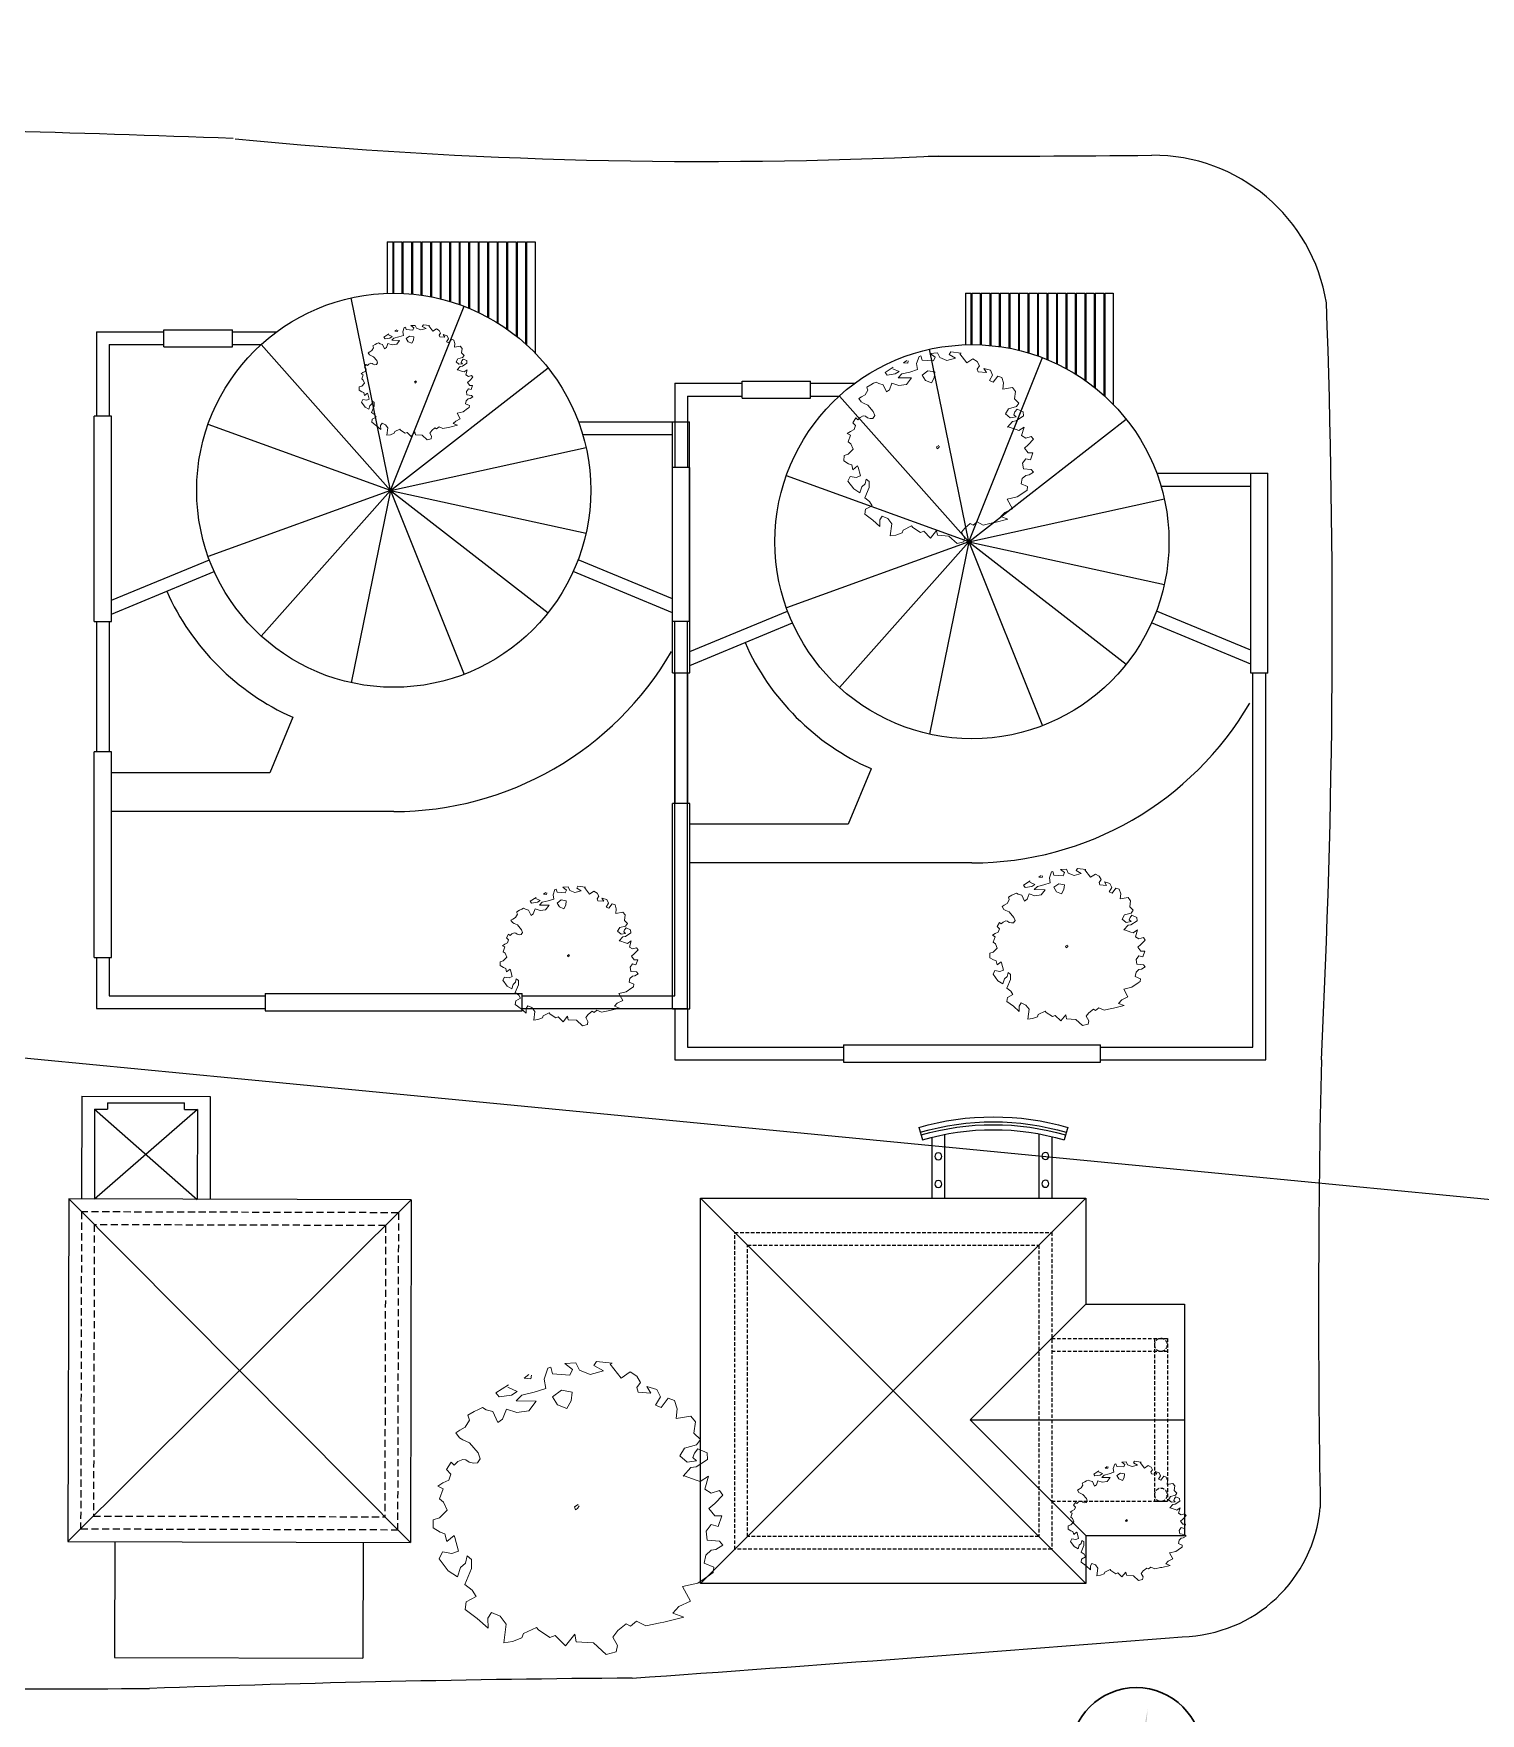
# Model space of a CAD drawing. Extents: x 2080 to 102399, y 2071 to 93424.
# Drawn here: x 85169 to 86183, y 78839 to 80015 of the extents above; entities that cross this region are included whole.
import ezdxf

# ---------------------------------------------------------------- set-up
doc = ezdxf.new("R2010")
doc.units = 0
doc.header["$LTSCALE"] = 20
doc.header["$MEASUREMENT"] = 0
doc.linetypes.add('HIDDEN', pattern=[0.375, 0.25, -0.125])
doc.linetypes.add('HIDDEN2', pattern=[0.1875, 0.125, -0.0625])
for name, color, linetype in [('COLUMN', 31, 'Continuous'), ('pergola', 7, 'Continuous'), ('road', 2, 'Continuous'), ('Roof lilne', 31, 'Continuous'), ('wall', 13, 'Continuous'), ('window sill', 5, 'Continuous')]:
    doc.layers.add(name, color=color, linetype=linetype)
for name, color, linetype, lineweight in [('ELETRICIC POST', 80, 'Continuous', 30), ('Mango tree', 96, 'Continuous', 5), ('sappotta', 114, 'Continuous', 5)]:
    doc.layers.add(name, color=color, linetype=linetype, lineweight=lineweight)

# ---------------------------------------------------------------- blocks, each defined once
blk = doc.blocks.new('elec post')
at = {"layer": 'ELETRICIC POST', "extrusion": (-0.001585, -0.002676, 0.999995)}
blk.add_hatch(color=1, dxfattribs=at).paths.add_polyline_path([(586.232, 851.826), (586.124, 851.89), (586.058, 851.55), (586.156, 851.806), (586.266, 851.734), (586.343, 852.072), (586.439, 852.015), (586.551, 852.382), (586.424, 852.082), (586.307, 852.154)])
blk.add_hatch(color=1, dxfattribs=at).paths.add_polyline_path([(586.232, 851.826), (586.124, 851.89), (586.058, 851.55), (586.156, 851.806), (586.266, 851.734), (586.343, 852.072), (586.439, 852.015), (586.551, 852.382), (586.424, 852.082), (586.307, 852.154)])
at = {"layer": 'ELETRICIC POST', "color": 3, "extrusion": (9.54098e-18, -0.00311, 0.999995)}
blk.add_circle((586.378, 852.048, -2.65), 0.525, dxfattribs=at)
blk.add_circle((586.378, 852.048, -2.65), 0.525, dxfattribs=at)
blk = doc.blocks.new('NEEM')
at = {"layer": 'sappotta', "linetype": 'Continuous'}
for p, q in [((-0.359, 1.043), (-0.396, 1.016)), ((-0.345, 1.011), (-0.34, 1.039)), ((-0.213, 1.092), (-0.242, 1.007)), ((-0.191, 1.099), (-0.213, 1.092)), ((-0.177, 1.048), (-0.191, 1.099)), ((-0.043, 1.039), (-0.177, 1.048)), ((0.003, 1.132), (-0.083, 1.127)), ((-0.083, 1.127), (-0.023, 1.083)), ((-0.023, 1.083), (-0.043, 1.039)), ((0.03, 1.077), (0.003, 1.132)), ((0.114, 1.043), (0.03, 1.077)), ((0.216, 1.072), (0.114, 1.043)), ((0.162, 1.144), (0.142, 1.112)), ((0.142, 1.112), (0.216, 1.072)), ((0.283, 1.13), (0.162, 1.144)), ((0.267, 1.123), (0.283, 1.13)), ((0.351, 1.016), (0.267, 1.123)), ((0.421, 1.063), (0.351, 1.016)), ((0.473, 1.03), (0.421, 1.063)), ((-0.517, 0.963), (-0.614, 0.901)), ((-0.521, 0.945), (-0.521, 0.945)), ((-0.449, 0.913), (-0.521, 0.945)), ((-0.494, 0.884), (-0.449, 0.913)), ((-0.396, 1.016), (-0.345, 1.011)), ((-0.23, 0.935), (-0.32, 0.906)), ((-0.242, 1.007), (-0.23, 0.935)), ((-0.108, 0.922), (-0.177, 0.872)), ((-0.027, 0.908), (-0.108, 0.922)), ((-0.034, 0.839), (-0.027, 0.908)), ((0.472, 0.942), (0.501, 0.982)), ((0.483, 0.908), (0.472, 0.942)), ((0.501, 0.982), (0.473, 1.03)), ((0.581, 0.9), (0.483, 0.908)), ((0.551, 0.95), (0.581, 0.9)), ((0.627, 0.928), (0.551, 0.95)), ((0.654, 0.87), (0.627, 0.928)), ((-0.717, 0.789), (-0.749, 0.774)), ((-0.689, 0.772), (-0.717, 0.789)), ((-0.614, 0.901), (-0.589, 0.87)), ((-0.589, 0.87), (-0.494, 0.884)), ((-0.415, 0.884), (-0.459, 0.839)), ((-0.459, 0.839), (-0.303, 0.837)), ((-0.32, 0.906), (-0.415, 0.884)), ((-0.303, 0.837), (-0.361, 0.762)), ((-0.177, 0.872), (-0.139, 0.809)), ((-0.139, 0.809), (-0.067, 0.78)), ((-0.067, 0.78), (-0.034, 0.839)), ((0.616, 0.806), (0.654, 0.87)), ((0.66, 0.788), (0.616, 0.806)), ((0.715, 0.86), (0.66, 0.788)), ((0.762, 0.844), (0.715, 0.86)), ((0.783, 0.779), (0.762, 0.844)), ((0.776, 0.704), (0.783, 0.779)), ((-0.818, 0.692), (-0.85, 0.638)), ((-0.783, 0.757), (-0.83, 0.729)), ((-0.83, 0.729), (-0.826, 0.714)), ((-0.826, 0.714), (-0.818, 0.692)), ((-0.749, 0.774), (-0.783, 0.757)), ((-0.638, 0.758), (-0.689, 0.772)), ((-0.598, 0.672), (-0.638, 0.758)), ((-0.562, 0.699), (-0.598, 0.672)), ((-0.533, 0.776), (-0.562, 0.699)), ((-0.452, 0.75), (-0.533, 0.776)), ((-0.361, 0.762), (-0.452, 0.75)), ((0.888, 0.723), (0.776, 0.704)), ((0.924, 0.679), (0.888, 0.723)), ((0.913, 0.591), (0.924, 0.679)), ((-0.892, 0.613), (-0.923, 0.594)), ((-0.923, 0.594), (-0.895, 0.555)), ((-0.895, 0.555), (-0.868, 0.54)), ((-0.85, 0.638), (-0.892, 0.613)), ((-0.868, 0.54), (-0.818, 0.517)), ((0.964, 0.541), (0.913, 0.591)), ((0.934, 0.5), (0.964, 0.541)), ((-0.87, 0.389), (-0.908, 0.372)), ((-0.846, 0.386), (-0.87, 0.389)), ((-0.818, 0.517), (-0.752, 0.44)), ((-0.735, 0.394), (-0.757, 0.361)), ((-0.752, 0.44), (-0.735, 0.394)), ((0.804, 0.415), (0.84, 0.475)), ((0.86, 0.367), (0.804, 0.415)), ((0.84, 0.475), (0.934, 0.5)), ((0.917, 0.437), (0.904, 0.404)), ((0.904, 0.404), (0.933, 0.378)), ((0.942, 0.471), (0.917, 0.437)), ((1.014, 0.439), (0.942, 0.471)), ((1.018, 0.389), (1.014, 0.439)), ((-0.96, 0.366), (-0.994, 0.31)), ((-0.994, 0.31), (-0.961, 0.275)), ((-0.961, 0.275), (-0.978, 0.229)), ((-0.935, 0.345), (-0.96, 0.366)), ((-0.908, 0.372), (-0.935, 0.345)), ((-0.821, 0.367), (-0.846, 0.386)), ((-0.788, 0.359), (-0.821, 0.367)), ((-0.757, 0.361), (-0.788, 0.359)), ((0.829, 0.259), (0.888, 0.326)), ((0.838, 0.262), (0.829, 0.259)), ((0.931, 0.228), (0.838, 0.262)), ((0.933, 0.378), (0.86, 0.367)), ((0.888, 0.326), (0.93, 0.332)), ((0.93, 0.332), (1.018, 0.389)), ((-1.023, 0.208), (-1.062, 0.182)), ((-1.062, 0.182), (-1.02, 0.162)), ((-1.02, 0.162), (-1.049, 0.084)), ((-0.978, 0.229), (-1.023, 0.208)), ((0.962, 0.217), (0.931, 0.228)), ((1.025, 0.259), (0.962, 0.217)), ((0.996, 0.16), (1.025, 0.259)), ((1.046, 0.129), (0.996, 0.16)), ((1.109, 0.149), (1.046, 0.129)), ((1.137, 0.114), (1.109, 0.149)), ((-1.049, 0.084), (-1.017, 0.059)), ((-1.017, 0.059), (-0.991, -0.002)), ((0.02, 0.041), (-0.009, 0.024)), ((-0.009, 0.024), (0, 0)), ((0, 0), (0.014, 0.011)), ((0.014, 0.011), (0.027, 0.031)), ((1.029, 0.011), (1.074, 0.049)), ((1.074, -0.047), (1.029, 0.011)), ((1.074, 0.049), (1.137, 0.114)), ((-1.097, -0.077), (-1.098, -0.14)), ((-1.048, -0.062), (-1.097, -0.077)), ((-0.991, -0.002), (-1.048, -0.062)), ((1.007, -0.166), (1.046, -0.114)), ((1.046, -0.114), (1.1, -0.129)), ((1.129, -0.047), (1.074, -0.047)), ((1.1, -0.129), (1.129, -0.047)), ((-1.098, -0.14), (-1.044, -0.173)), ((-1.044, -0.173), (-1.007, -0.185)), ((-1.007, -0.185), (-0.992, -0.244)), ((-0.992, -0.244), (-0.937, -0.198)), ((-0.937, -0.198), (-0.93, -0.213)), ((-0.93, -0.213), (-0.902, -0.318)), ((1.016, -0.234), (1.007, -0.166)), ((1.11, -0.243), (1.016, -0.234)), ((1.137, -0.273), (1.11, -0.243)), ((-1.025, -0.325), (-1.052, -0.378)), ((-1.052, -0.378), (-0.982, -0.471)), ((-0.953, -0.336), (-1.025, -0.325)), ((-0.902, -0.318), (-0.953, -0.336)), ((-0.848, -0.411), (-0.837, -0.355)), ((-0.837, -0.355), (-0.803, -0.383)), ((-0.803, -0.383), (-0.803, -0.452)), ((0.992, -0.411), (1.004, -0.349)), ((1.004, -0.349), (1.045, -0.311)), ((1.045, -0.311), (1.083, -0.306)), ((1.083, -0.306), (1.137, -0.273)), ((-0.982, -0.471), (-0.91, -0.516)), ((-0.91, -0.516), (-0.888, -0.446)), ((-0.888, -0.446), (-0.848, -0.411)), ((-0.803, -0.452), (-0.853, -0.576)), ((0.943, -0.565), (1.032, -0.503)), ((1.066, -0.443), (0.992, -0.411)), ((1.032, -0.503), (1.061, -0.484)), ((1.061, -0.484), (1.066, -0.443)), ((-0.853, -0.576), (-0.797, -0.619)), ((-0.797, -0.619), (-0.766, -0.668)), ((0.826, -0.591), (0.943, -0.565)), ((0.887, -0.704), (0.826, -0.591)), ((-0.844, -0.71), (-0.852, -0.77)), ((-0.852, -0.77), (-0.758, -0.838)), ((-0.766, -0.668), (-0.844, -0.71)), ((0.751, -0.797), (0.797, -0.747)), ((0.797, -0.747), (0.887, -0.704)), ((-0.758, -0.838), (-0.675, -0.912)), ((-0.676, -0.836), (-0.649, -0.791)), ((-0.675, -0.912), (-0.676, -0.836)), ((-0.649, -0.791), (-0.582, -0.82)), ((-0.582, -0.82), (-0.534, -0.881)), ((-0.534, -0.881), (-0.554, -1.025)), ((0.327, -0.932), (0.391, -0.879)), ((0.391, -0.879), (0.423, -0.897)), ((0.423, -0.897), (0.47, -0.86)), ((0.47, -0.86), (0.543, -0.896)), ((0.543, -0.896), (0.652, -0.871)), ((0.652, -0.871), (0.68, -0.867)), ((0.68, -0.867), (0.834, -0.828)), ((0.834, -0.828), (0.751, -0.797)), ((-0.554, -1.025), (-0.486, -1.015)), ((-0.486, -1.015), (-0.413, -0.988)), ((-0.413, -0.988), (-0.401, -0.955)), ((-0.401, -0.955), (-0.302, -0.907)), ((-0.302, -0.907), (-0.286, -0.926)), ((-0.286, -0.926), (-0.197, -0.986)), ((-0.197, -0.986), (-0.157, -0.969)), ((-0.157, -0.969), (-0.078, -1.049)), ((-0.078, -1.049), (-0.006, -0.96)), ((-0.006, -0.96), (0.006, -1.017)), ((0.006, -1.017), (0.139, -1.026)), ((0.139, -1.026), (0.236, -1.115)), ((0.287, -0.982), (0.327, -0.932)), ((0.324, -1.046), (0.287, -0.982)), ((0.236, -1.115), (0.314, -1.096)), ((0.314, -1.096), (0.324, -1.046))]:
    blk.add_line(p, q, dxfattribs=at)
blk = doc.blocks.new('A$C4CC23D53')
for p, q in [((-142.2, 177.2), (-322.2, 177.2)), ((-322.2, 177.2), (-322.2, 165.2)), ((-142.2, 165.2), (-142.2, 177.2)), ((-142.2, 165.2), (-322.2, 165.2)), ((-34.5, 139.9), (-34.5, -4)), ((-22.5, 139.9), (-34.5, 139.9)), ((-22.5, 139.9), (-22.5, -4)), ((-232.2, 37.7), (-34.5, 37.7)), ((-161.5, -28.3), (-145.4, 10.5)), ((-145.4, 10.5), (-34.5, 10.5)), ((-34.5, -4), (-22.5, -4)), ((-439.5, -95.3), (-439.5, -235.3)), ((-439.5, -95.3), (-427.5, -95.3)), ((-427.5, -95.3), (-427.5, -235.3)), ((-22.5, -95.4), (-34.5, -95.4)), ((-34.5, -95.4), (-34.5, -239.3)), ((-22.5, -95.4), (-22.5, -239.3)), ((-427.5, -235.3), (-439.5, -235.3)), ((-34.5, -239.3), (-22.5, -239.3)), ((-71.2, -287.8), (-119.2, -287.8)), ((-119.2, -287.8), (-119.2, -299.8)), ((-71.2, -287.8), (-71.2, -299.8)), ((-71.2, -299.8), (-119.2, -299.8))]:
    blk.add_line(p, q)
at = {"color": 9}
for q in [(-281.5, -58.3), (-202.4, -52.4), (-139.3, -85.2), (-340.3, -101.4), (-102.2, -141), (-367, -157.3), (-367, -217.2), (-340.3, -273.1), (-281.5, -316.2), (-202.4, -322.1), (-139.3, -289.3), (-102.2, -233.4)]:
    blk.add_line((-229.9, -187.2), q, dxfattribs=at)
for radius, start, end in [(225, 90, 149.8537), (174, 23.982, 66.018)]:
    blk.add_arc((-232.2, -187.3), radius, start, end)
at = {"layer": 'pergola'}
for p, q in [((-331.2, -361.3), (-331.2, -283.5)), ((-325.2, -361.3), (-325.2, -289.3)), ((-324.6, -361.3), (-324.6, -289.9)), ((-318.6, -361.3), (-318.6, -295)), ((-317.9, -361.3), (-317.9, -295.5)), ((-311.9, -361.3), (-311.9, -300)), ((-311.2, -361.3), (-311.2, -300.4)), ((-305.2, -361.3), (-305.2, -304.4)), ((-304.6, -361.3), (-304.6, -304.8)), ((-298.6, -361.3), (-298.6, -308.3)), ((-297.9, -361.3), (-297.9, -308.7)), ((-291.9, -361.3), (-291.9, -311.7)), ((-291.3, -361.3), (-291.3, -312)), ((-285.3, -361.3), (-285.3, -314.7)), ((-284.6, -361.3), (-284.6, -315)), ((-278.6, -361.3), (-278.6, -317.3)), ((-278, -361.3), (-278, -317.5)), ((-272, -361.3), (-272, -319.5)), ((-271.3, -361.3), (-271.3, -319.7)), ((-265.3, -361.3), (-265.3, -321.3)), ((-264.7, -361.3), (-264.7, -321.4)), ((-258.7, -361.3), (-258.7, -322.8)), ((-258, -361.3), (-258, -322.9)), ((-252, -361.3), (-252, -323.9)), ((-251.3, -361.3), (-251.3, -324)), ((-245.3, -361.3), (-245.3, -324.7)), ((-244.7, -361.3), (-244.7, -324.7)), ((-238.7, -361.3), (-238.7, -325.2)), ((-238, -361.3), (-238, -325.2)), ((-232, -361.3), (-232, -325.3)), ((-231.5, -361.3), (-231.5, -325.3)), ((-227.7, -361.3), (-227.7, -325.2)), ((-325.2, -361.3), (-331.2, -361.3)), ((-318.6, -361.3), (-324.6, -361.3)), ((-311.9, -361.3), (-317.9, -361.3)), ((-305.2, -361.3), (-311.2, -361.3)), ((-298.6, -361.3), (-304.6, -361.3)), ((-291.9, -361.3), (-297.9, -361.3)), ((-285.3, -361.3), (-291.3, -361.3)), ((-278.6, -361.3), (-284.6, -361.3)), ((-272, -361.3), (-278, -361.3)), ((-265.3, -361.3), (-271.3, -361.3)), ((-258.7, -361.3), (-264.7, -361.3)), ((-252, -361.3), (-258, -361.3)), ((-245.3, -361.3), (-251.3, -361.3)), ((-238.7, -361.3), (-244.7, -361.3)), ((-232, -361.3), (-238, -361.3)), ((-227.7, -361.3), (-231.5, -361.3))]:
    blk.add_line(p, q, dxfattribs=at)
at = {"layer": 'wall', "color": 2}
for p, q in [((-322.2, 175.7), (-438, 175.7)), ((-438, 175.7), (-438, -95.3)), ((-322.2, 166.7), (-429, 166.7)), ((-429, 166.7), (-429, -95.3)), ((-24, 175.7), (-142.2, 175.7)), ((-33, 166.7), (-142.2, 166.7)), ((-33, 139.9), (-33, 166.7)), ((-24, 139.9), (-24, 175.7)), ((-33, -95.4), (-33, -4)), ((-24, -95.4), (-24, -4)), ((-427.5, -101.5), (-357.9, -130.4)), ((-34.5, -100.5), (-106.5, -130.4)), ((-427.5, -111.3), (-361.4, -138.7)), ((-34.5, -110.3), (-103.1, -138.7)), ((-364.6, -226.3), (-427.5, -226.3)), ((-361.6, -235.3), (-427.5, -235.3)), ((-33, -289.3), (-33, -239.3)), ((-24, -298.3), (-24, -239.3)), ((-119.2, -289.3), (-139.3, -289.3)), ((-33, -289.3), (-71.2, -289.3)), ((-119.2, -298.3), (-150.2, -298.3)), ((-24, -298.3), (-71.2, -298.3))]:
    blk.add_line(p, q, dxfattribs=at)
blk.add_circle((-232.2, -187.3), 138, dxfattribs=at)
blk = doc.blocks.new('A$C46191403')
blk.add_blockref('A$C4CC23D53', (34.5, 95.4))
blk = doc.blocks.new('A$C4BBE2067')
for p, q in [((9, 393), (9, 321)), ((9, 393), (99, 393)), ((27, 388.5), (27, 384)), ((27, 388.5), (81, 388.5)), ((81, 384), (81, 388.5)), ((99, 393), (99, 321)), ((18, 384), (18, 321)), ((18, 384), (27, 384)), ((18, 384), (90, 321)), ((90, 384), (18, 321)), ((81, 384), (90, 384)), ((90, 384), (90, 321))]:
    blk.add_line(p, q)
at = {"layer": 'Roof lilne'}
for p, q in [((0, 321), (0, 81)), ((240, 321), (0, 321)), ((240, 321), (0, 81)), ((0, 321), (240, 81)), ((240, 321), (240, 81)), ((0, 81), (240, 81)), ((33, 81), (33, 0)), ((207, 81), (207, 0)), ((33, 0), (207, 0))]:
    blk.add_line(p, q, dxfattribs=at)
at = {"layer": 'wall', "color": 7, "linetype": 'HIDDEN'}
for p, q in [((9, 312), (9, 90)), ((231, 312), (9, 312)), ((231, 312), (231, 90)), ((18, 303), (18, 99)), ((222, 303), (18, 303)), ((222, 303), (222, 99)), ((18, 99), (222, 99)), ((9, 90), (231, 90))]:
    blk.add_line(p, q, dxfattribs=at)
blk = doc.blocks.new('A$C7BDB2ADA')
at = {"linetype": 'HIDDEN2'}
for p, q in [((25.7, 57), (97.7, 57)), ((97.7, -57), (97.7, 57)), ((106.7, -57), (106.7, 57)), ((25.7, -48), (106.7, -48)), ((25.7, -57), (106.7, -57))]:
    blk.add_line(p, q, dxfattribs=at)
blk.add_line((97.7, 57), (106.7, 57))
at = {"layer": 'COLUMN', "linetype": 'HIDDEN2'}
for centre in [(102.2, 52.5), (102.2, -52.5)]:
    blk.add_circle(centre, 4.5, dxfattribs=at)
at = {"layer": 'Roof lilne', "linetype": 'Continuous'}
for p, q in [((-220.3, 114.7), (-220.3, -155.3)), ((49.7, 114.7), (-220.3, 114.7)), ((-220.3, -155.3), (49.7, 114.7)), ((-220.3, 114.7), (49.7, -155.3)), ((49.7, 81), (49.7, 114.7)), ((-31.3, 0), (49.7, 81)), ((49.7, 81), (118.7, 81)), ((118.7, -81), (118.7, 81)), ((-31.3, 0), (118.7, 0)), ((-31.3, 0), (49.7, -81)), ((49.7, -155.3), (49.7, -81)), ((49.7, -81), (118.7, -81)), ((-220.3, -155.3), (49.7, -155.3))]:
    blk.add_line(p, q, dxfattribs=at)
at = {"layer": 'wall', "color": 2, "linetype": 'HIDDEN2'}
for p, q in [((25.7, 90.7), (-196.3, 90.7)), ((-196.3, 90.7), (-196.3, -131.3)), ((25.7, -131.3), (25.7, 90.7)), ((-187.3, 81.7), (-187.3, -122.3)), ((16.7, 81.7), (-187.3, 81.7)), ((16.7, -122.3), (16.7, 81.7)), ((-187.3, -122.3), (16.7, -122.3)), ((-196.3, -131.3), (25.7, -131.3))]:
    blk.add_line(p, q, dxfattribs=at)
at = {"layer": 'wall', "color": 7}
for p, q in [((-58.3, -198), (-58.3, -155.3)), ((-49.3, -200), (-49.3, -155.3)), ((16.7, -200.4), (16.7, -155.3)), ((25.7, -198.5), (25.7, -155.3)), ((-67.3, -204.9), (-64.8, -196.2)), ((36.9, -204.9), (34.4, -196.2))]:
    blk.add_line(p, q, dxfattribs=at)
for centre in [(-53.7, -165.1), (21.3, -165.3), (-53.7, -184.5), (21.3, -184.7)]:
    blk.add_circle(centre, 2.45, dxfattribs=at)
at = {"layer": 'window sill', "color": 7}
for radius in [181.6, 178.1, 187.1, 183.6]:
    blk.add_arc((-15.2, -25.1), radius, 253.8271, 286.1729, dxfattribs=at)

msp = doc.modelspace()

# ---------------------------------------------------------------- linework, layer by layer
at = {"ltscale": 0.5}
msp.add_lwpolyline([(84488.225, 81071.259), (86624.09, 80927.063), (86257.87, 79191.779), (84124.83, 79397.719), (84488.225, 81071.259)], dxfattribs=at)
at = {"layer": 'road', "linetype": 'Continuous', "ltscale": 0.5}
for centre, radius, start, end in [((84872.623, 68738.426), 11211.823, 87.7696364, 89.4696658), ((85639.261, 83338.296), 3412.569, 264.468453, 272.752744), ((85832.938, 91381.739), 11452.3, 269.8140459, 270.597904), ((85953.372, 79807.124), 122.941, 9.138259, 90.43211), ((80023.209, 79601.772), 6055.721, 357.1094353, 2.1281493), ((93881.161, 79121.709), 7811.889, 178.7186936, 181.0172971), ((85971.672, 78991.611), 99.204, 271.250526, 355.028861), ((83088.723, 114639.629), 35863.437, 273.9968917, 274.6142732), ((85166.137, 95498.5), 16642.579, 269.2210571, 270.2898006), ((85676.434, 66925.312), 11938.43, 90.422077, 92.0454972)]:
    msp.add_arc(centre, radius, start, end, dxfattribs=at)

# ---------------------------------------------------------------- block references
at = {"ltscale": 0.5}
for name, p, rotation in [('A$C46191403', (85223.767, 79603.493), 180), ('A$C46191403', (85628.812, 79567.493), 180), ('A$C4BBE2067', (85192.925, 78877.997), 359.842430653898)]:
    msp.add_blockref(name, p, dxfattribs=dict(at, rotation=rotation))
at = {"ltscale": 0.5, "xscale": -1, "rotation": 180}
msp.add_blockref('A$C7BDB2ADA', (85856.654, 79044.342), dxfattribs=at)
at = {"layer": 'ELETRICIC POST', "xscale": 87.6876963152581, "yscale": 87.6876963152581, "zscale": 87.6876963152581, "rotation": 13.0160703838006}
msp.add_blockref('elec post', (52672.068, -5564.717), dxfattribs=at)
at = {"layer": 'Mango tree', "linetype": 'Continuous'}
for p, xscale, yscale, zscale in [((85436.442, 79770.525, -0.001), 35.66512543561112, 35.66512543561112, 35.66512543561112), ((85802.112, 79724.314, -0.001), 59.42959970267839, 59.42959970267839, 59.42959970267839), ((85892.534, 79374.828), 48.72739363605797, 48.72739363605797, 48.72739363605797), ((85543.519, 79368.552, -0.001), 43.27660618815571, 43.27660618815571, 43.27660618815571), ((85548.83, 78981.31, -0.005), 90.8291129891004, 90.8291129891004, 90.8291129891004), ((85934.452, 78973, 0), 36.9543896963587, 36.9543896963587, 36.9543896963587)]:
    msp.add_blockref('NEEM', p, dxfattribs=dict(at, xscale=xscale, yscale=yscale, zscale=zscale))

doc.saveas('drawing.dxf')
